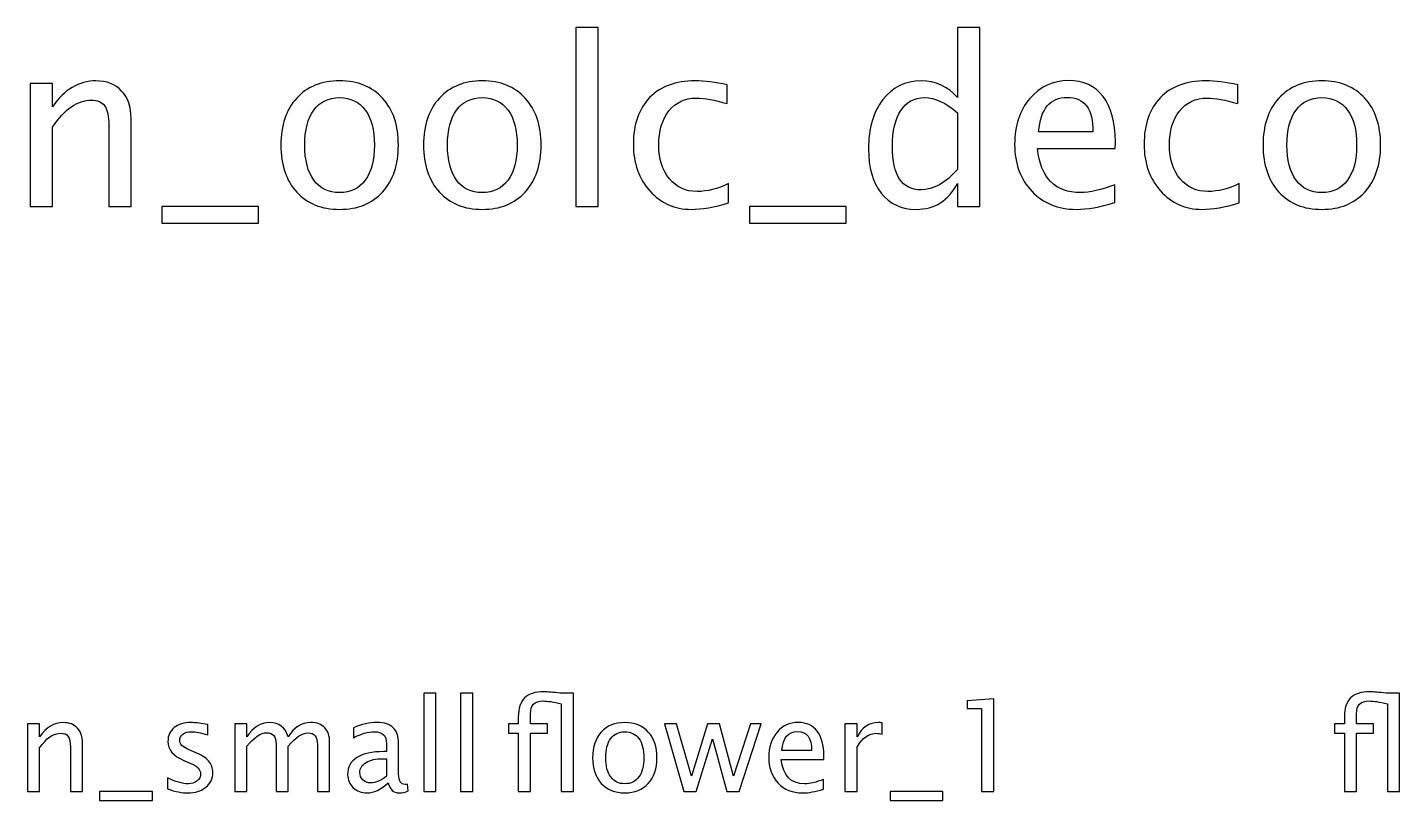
# Model space of a CAD drawing. Header units: centimetres. Extents: x -56 to 56, y -29 to 44.
# Drawn here: x -26.72 to 0.68, y 28.85 to 44.29 of the extents above; entities that cross this region are included whole.
import ezdxf

# ---------------------------------------------------------------- set-up
doc = ezdxf.new("R2010")
doc.units = ezdxf.units.CM
doc.header["$MEASUREMENT"] = 0
doc.layers.add('Layer 1', color=7, linetype='Continuous')

msp = doc.modelspace()

# ---------------------------------------------------------------- linework, layer by layer
at = {"layer": 'Layer 1'}
for points, knots in [([(-15.76786, 40.71513), (-15.76786, 40.71513), (-15.76786, 44.29233), (-15.76786, 44.29233), (-15.76786, 44.29233), (-15.76786, 44.29233), (-15.32245, 44.29233), (-15.32245, 44.29233), (-15.32245, 44.29233), (-15.32245, 44.29233), (-15.32245, 40.71513), (-15.32245, 40.71513), (-15.32245, 40.71513), (-15.32245, 40.71513), (-15.76786, 40.71513), (-15.76786, 40.71513)], [0, 0, 0, 0, 0.2, 0.2, 0.2, 0.2, 0.4, 0.4, 0.4, 0.4, 0.6, 0.6, 0.6, 0.6, 1, 1, 1, 1]), ([(-8.14872, 40.71513), (-8.14872, 40.71513), (-8.14872, 41.17678), (-8.14872, 41.17678), (-8.14872, 41.17678), (-8.33044, 40.8319), (-8.60418, 40.65945), (-8.96994, 40.65945), (-8.96994, 40.65945), (-9.26688, 40.65945), (-9.50041, 40.76694), (-9.67053, 40.98269), (-9.67053, 40.98269), (-9.84066, 41.19843), (-9.92572, 41.49305), (-9.92572, 41.86655), (-9.92572, 41.86655), (-9.92572, 42.27484), (-9.82906, 42.60348), (-9.63651, 42.85248), (-9.63651, 42.85248), (-9.44319, 43.1007), (-9.18955, 43.2252), (-8.87483, 43.2252), (-8.87483, 43.2252), (-8.5833, 43.2252), (-8.34049, 43.11385), (-8.14872, 42.89037), (-8.14872, 42.89037), (-8.14872, 42.89037), (-8.14872, 44.29233), (-8.14872, 44.29233), (-8.14872, 44.29233), (-8.14872, 44.29233), (-7.70331, 44.29233), (-7.70331, 44.29233), (-7.70331, 44.29233), (-7.70331, 44.29233), (-7.70331, 40.71513), (-7.70331, 40.71513), (-7.70331, 40.71513), (-7.70331, 40.71513), (-8.14872, 40.71513), (-8.14872, 40.71513)], [0, 0, 0, 0, 0.08333333, 0.08333333, 0.08333333, 0.08333333, 0.16666667, 0.16666667, 0.16666667, 0.16666667, 0.25, 0.25, 0.25, 0.25, 0.33333333, 0.33333333, 0.33333333, 0.33333333, 0.41666667, 0.41666667, 0.41666667, 0.41666667, 0.5, 0.5, 0.5, 0.5, 0.58333333, 0.58333333, 0.58333333, 0.58333333, 0.66666667, 0.66666667, 0.66666667, 0.66666667, 0.75, 0.75, 0.75, 0.75, 0.83333333, 0.83333333, 0.83333333, 0.83333333, 1, 1, 1, 1]), ([(-26.66805, 40.71513), (-26.66805, 40.71513), (-26.66805, 43.17417), (-26.66805, 43.17417), (-26.66805, 43.17417), (-26.66805, 43.17417), (-26.22264, 43.17417), (-26.22264, 43.17417), (-26.22264, 43.17417), (-26.22264, 43.17417), (-26.22264, 42.70942), (-26.22264, 42.70942), (-26.22264, 42.70942), (-25.98679, 43.05353), (-25.69758, 43.2252), (-25.35579, 43.2252), (-25.35579, 43.2252), (-25.14082, 43.2252), (-24.96992, 43.15793), (-24.84388, 43.0226), (-24.84388, 43.0226), (-24.71783, 42.88805), (-24.65442, 42.70633), (-24.65442, 42.47899), (-24.65442, 42.47899), (-24.65442, 42.47899), (-24.65442, 40.71513), (-24.65442, 40.71513), (-24.65442, 40.71513), (-24.65442, 40.71513), (-25.09983, 40.71513), (-25.09983, 40.71513), (-25.09983, 40.71513), (-25.09983, 40.71513), (-25.09983, 42.33361), (-25.09983, 42.33361), (-25.09983, 42.33361), (-25.09983, 42.5161), (-25.1269, 42.64601), (-25.18026, 42.72334), (-25.18026, 42.72334), (-25.23439, 42.80144), (-25.32331, 42.84011), (-25.44781, 42.84011), (-25.44781, 42.84011), (-25.72155, 42.84011), (-25.97983, 42.66148), (-26.22264, 42.30422), (-26.22264, 42.30422), (-26.22264, 42.30422), (-26.22264, 40.71513), (-26.22264, 40.71513), (-26.22264, 40.71513), (-26.22264, 40.71513), (-26.66805, 40.71513), (-26.66805, 40.71513)], [0, 0, 0, 0, 0.06666667, 0.06666667, 0.06666667, 0.06666667, 0.13333333, 0.13333333, 0.13333333, 0.13333333, 0.2, 0.2, 0.2, 0.2, 0.26666667, 0.26666667, 0.26666667, 0.26666667, 0.33333333, 0.33333333, 0.33333333, 0.33333333, 0.4, 0.4, 0.4, 0.4, 0.46666667, 0.46666667, 0.46666667, 0.46666667, 0.53333333, 0.53333333, 0.53333333, 0.53333333, 0.6, 0.6, 0.6, 0.6, 0.66666667, 0.66666667, 0.66666667, 0.66666667, 0.73333333, 0.73333333, 0.73333333, 0.73333333, 0.8, 0.8, 0.8, 0.8, 0.86666667, 0.86666667, 0.86666667, 0.86666667, 1, 1, 1, 1]), ([(-20.48953, 40.65945), (-20.85065, 40.65945), (-21.13676, 40.77467), (-21.34709, 41.00511), (-21.34709, 41.00511), (-21.5582, 41.23555), (-21.66337, 41.54873), (-21.66337, 41.94387), (-21.66337, 41.94387), (-21.66337, 42.33825), (-21.5582, 42.65065), (-21.34709, 42.88032), (-21.34709, 42.88032), (-21.13676, 43.10998), (-20.85065, 43.2252), (-20.48953, 43.2252), (-20.48953, 43.2252), (-20.1284, 43.2252), (-19.84229, 43.10998), (-19.63196, 42.88032), (-19.63196, 42.88032), (-19.42085, 42.65065), (-19.31568, 42.33825), (-19.31568, 41.94387), (-19.31568, 41.94387), (-19.31568, 41.54873), (-19.42085, 41.23555), (-19.63196, 41.00511), (-19.63196, 41.00511), (-19.84229, 40.77467), (-20.1284, 40.65945), (-20.48953, 40.65945)], [0, 0, 0, 0, 0.11111111, 0.11111111, 0.11111111, 0.11111111, 0.22222222, 0.22222222, 0.22222222, 0.22222222, 0.33333333, 0.33333333, 0.33333333, 0.33333333, 0.44444444, 0.44444444, 0.44444444, 0.44444444, 0.55555556, 0.55555556, 0.55555556, 0.55555556, 0.66666667, 0.66666667, 0.66666667, 0.66666667, 0.77777778, 0.77777778, 0.77777778, 0.77777778, 1, 1, 1, 1]), ([(-17.63921, 40.65945), (-18.00033, 40.65945), (-18.28644, 40.77467), (-18.49677, 41.00511), (-18.49677, 41.00511), (-18.70788, 41.23555), (-18.81305, 41.54873), (-18.81305, 41.94387), (-18.81305, 41.94387), (-18.81305, 42.33825), (-18.70788, 42.65065), (-18.49677, 42.88032), (-18.49677, 42.88032), (-18.28644, 43.10998), (-18.00033, 43.2252), (-17.63921, 43.2252), (-17.63921, 43.2252), (-17.27808, 43.2252), (-16.99197, 43.10998), (-16.78164, 42.88032), (-16.78164, 42.88032), (-16.57053, 42.65065), (-16.46536, 42.33825), (-16.46536, 41.94387), (-16.46536, 41.94387), (-16.46536, 41.54873), (-16.57053, 41.23555), (-16.78164, 41.00511), (-16.78164, 41.00511), (-16.99197, 40.77467), (-17.27808, 40.65945), (-17.63921, 40.65945)], [0, 0, 0, 0, 0.11111111, 0.11111111, 0.11111111, 0.11111111, 0.22222222, 0.22222222, 0.22222222, 0.22222222, 0.33333333, 0.33333333, 0.33333333, 0.33333333, 0.44444444, 0.44444444, 0.44444444, 0.44444444, 0.55555556, 0.55555556, 0.55555556, 0.55555556, 0.66666667, 0.66666667, 0.66666667, 0.66666667, 0.77777778, 0.77777778, 0.77777778, 0.77777778, 1, 1, 1, 1]), ([(-12.71958, 40.78937), (-13.00802, 40.70276), (-13.25701, 40.65945), (-13.46657, 40.65945), (-13.46657, 40.65945), (-13.79909, 40.65945), (-14.07437, 40.78241), (-14.29321, 41.02754), (-14.29321, 41.02754), (-14.51205, 41.27344), (-14.62186, 41.58353), (-14.62186, 41.95702), (-14.62186, 41.95702), (-14.62186, 42.35603), (-14.5136, 42.66767), (-14.29708, 42.89037), (-14.29708, 42.89037), (-14.08056, 43.11385), (-13.77821, 43.2252), (-13.39002, 43.2252), (-13.39002, 43.2252), (-13.19902, 43.2252), (-12.98405, 43.19891), (-12.74742, 43.14633), (-12.74742, 43.14633), (-12.74742, 43.14633), (-12.74742, 42.77051), (-12.74742, 42.77051), (-12.74742, 42.77051), (-12.99874, 42.84475), (-13.20366, 42.88187), (-13.36141, 42.88187), (-13.36141, 42.88187), (-13.5903, 42.88187), (-13.77357, 42.79603), (-13.91044, 42.62514), (-13.91044, 42.62514), (-14.04731, 42.45424), (-14.11613, 42.22612), (-14.11613, 41.94155), (-14.11613, 41.94155), (-14.11613, 41.66549), (-14.04499, 41.44279), (-13.90348, 41.27189), (-13.90348, 41.27189), (-13.76197, 41.10177), (-13.57715, 41.01671), (-13.34749, 41.01671), (-13.34749, 41.01671), (-13.14412, 41.01671), (-12.93533, 41.06929), (-12.71958, 41.17446), (-12.71958, 41.17446), (-12.71958, 41.17446), (-12.71958, 40.78937), (-12.71958, 40.78937)], [0, 0, 0, 0, 0.06666667, 0.06666667, 0.06666667, 0.06666667, 0.13333333, 0.13333333, 0.13333333, 0.13333333, 0.2, 0.2, 0.2, 0.2, 0.26666667, 0.26666667, 0.26666667, 0.26666667, 0.33333333, 0.33333333, 0.33333333, 0.33333333, 0.4, 0.4, 0.4, 0.4, 0.46666667, 0.46666667, 0.46666667, 0.46666667, 0.53333333, 0.53333333, 0.53333333, 0.53333333, 0.6, 0.6, 0.6, 0.6, 0.66666667, 0.66666667, 0.66666667, 0.66666667, 0.73333333, 0.73333333, 0.73333333, 0.73333333, 0.8, 0.8, 0.8, 0.8, 0.86666667, 0.86666667, 0.86666667, 0.86666667, 1, 1, 1, 1]), ([(-5.0061, 40.794), (-5.30536, 40.7043), (-5.56132, 40.65945), (-5.77474, 40.65945), (-5.77474, 40.65945), (-6.13896, 40.65945), (-6.43512, 40.78009), (-6.66324, 41.02058), (-6.66324, 41.02058), (-6.89136, 41.26107), (-7.00581, 41.5727), (-7.00581, 41.95625), (-7.00581, 41.95625), (-7.00581, 42.3282), (-6.90528, 42.63364), (-6.70345, 42.87259), (-6.70345, 42.87259), (-6.50163, 43.11076), (-6.24335, 43.22984), (-5.92863, 43.22984), (-5.92863, 43.22984), (-5.63091, 43.22984), (-5.40047, 43.1239), (-5.23808, 42.91202), (-5.23808, 42.91202), (-5.0757, 42.70014), (-4.9945, 42.40011), (-4.9945, 42.01115), (-4.9945, 42.01115), (-4.9945, 42.01115), (-4.99682, 41.87505), (-4.99682, 41.87505), (-4.99682, 41.87505), (-4.99682, 41.87505), (-6.55112, 41.87505), (-6.55112, 41.87505), (-6.55112, 41.87505), (-6.48616, 41.28736), (-6.19927, 40.99351), (-5.69123, 40.99351), (-5.69123, 40.99351), (-5.50487, 40.99351), (-5.27675, 41.04609), (-5.0061, 41.15126), (-5.0061, 41.15126), (-5.0061, 41.15126), (-5.0061, 40.794), (-5.0061, 40.794)], [0, 0, 0, 0, 0.07692308, 0.07692308, 0.07692308, 0.07692308, 0.15384615, 0.15384615, 0.15384615, 0.15384615, 0.23076923, 0.23076923, 0.23076923, 0.23076923, 0.30769231, 0.30769231, 0.30769231, 0.30769231, 0.38461538, 0.38461538, 0.38461538, 0.38461538, 0.46153846, 0.46153846, 0.46153846, 0.46153846, 0.53846154, 0.53846154, 0.53846154, 0.53846154, 0.61538462, 0.61538462, 0.61538462, 0.61538462, 0.69230769, 0.69230769, 0.69230769, 0.69230769, 0.76923077, 0.76923077, 0.76923077, 0.76923077, 0.84615385, 0.84615385, 0.84615385, 0.84615385, 1, 1, 1, 1]), ([(-2.51845, 40.78937), (-2.80689, 40.70276), (-3.05588, 40.65945), (-3.26544, 40.65945), (-3.26544, 40.65945), (-3.59796, 40.65945), (-3.87324, 40.78241), (-4.09208, 41.02754), (-4.09208, 41.02754), (-4.31092, 41.27344), (-4.42073, 41.58353), (-4.42073, 41.95702), (-4.42073, 41.95702), (-4.42073, 42.35603), (-4.31247, 42.66767), (-4.09595, 42.89037), (-4.09595, 42.89037), (-3.87943, 43.11385), (-3.57708, 43.2252), (-3.18889, 43.2252), (-3.18889, 43.2252), (-2.99789, 43.2252), (-2.78292, 43.19891), (-2.54629, 43.14633), (-2.54629, 43.14633), (-2.54629, 43.14633), (-2.54629, 42.77051), (-2.54629, 42.77051), (-2.54629, 42.77051), (-2.79761, 42.84475), (-3.00253, 42.88187), (-3.16028, 42.88187), (-3.16028, 42.88187), (-3.38917, 42.88187), (-3.57244, 42.79603), (-3.70931, 42.62514), (-3.70931, 42.62514), (-3.84618, 42.45424), (-3.915, 42.22612), (-3.915, 41.94155), (-3.915, 41.94155), (-3.915, 41.66549), (-3.84386, 41.44279), (-3.70235, 41.27189), (-3.70235, 41.27189), (-3.56084, 41.10177), (-3.37602, 41.01671), (-3.14636, 41.01671), (-3.14636, 41.01671), (-2.94299, 41.01671), (-2.7342, 41.06929), (-2.51845, 41.17446), (-2.51845, 41.17446), (-2.51845, 41.17446), (-2.51845, 40.78937), (-2.51845, 40.78937)], [0, 0, 0, 0, 0.06666667, 0.06666667, 0.06666667, 0.06666667, 0.13333333, 0.13333333, 0.13333333, 0.13333333, 0.2, 0.2, 0.2, 0.2, 0.26666667, 0.26666667, 0.26666667, 0.26666667, 0.33333333, 0.33333333, 0.33333333, 0.33333333, 0.4, 0.4, 0.4, 0.4, 0.46666667, 0.46666667, 0.46666667, 0.46666667, 0.53333333, 0.53333333, 0.53333333, 0.53333333, 0.6, 0.6, 0.6, 0.6, 0.66666667, 0.66666667, 0.66666667, 0.66666667, 0.73333333, 0.73333333, 0.73333333, 0.73333333, 0.8, 0.8, 0.8, 0.8, 0.86666667, 0.86666667, 0.86666667, 0.86666667, 1, 1, 1, 1]), ([(-0.8706, 40.65945), (-1.23172, 40.65945), (-1.51783, 40.77467), (-1.72816, 41.00511), (-1.72816, 41.00511), (-1.93927, 41.23555), (-2.04444, 41.54873), (-2.04444, 41.94387), (-2.04444, 41.94387), (-2.04444, 42.33825), (-1.93927, 42.65065), (-1.72816, 42.88032), (-1.72816, 42.88032), (-1.51783, 43.10998), (-1.23172, 43.2252), (-0.8706, 43.2252), (-0.8706, 43.2252), (-0.50947, 43.2252), (-0.22336, 43.10998), (-0.01303, 42.88032), (-0.01303, 42.88032), (0.19808, 42.65065), (0.30325, 42.33825), (0.30325, 41.94387), (0.30325, 41.94387), (0.30325, 41.54873), (0.19808, 41.23555), (-0.01303, 41.00511), (-0.01303, 41.00511), (-0.22336, 40.77467), (-0.50947, 40.65945), (-0.8706, 40.65945)], [0, 0, 0, 0, 0.11111111, 0.11111111, 0.11111111, 0.11111111, 0.22222222, 0.22222222, 0.22222222, 0.22222222, 0.33333333, 0.33333333, 0.33333333, 0.33333333, 0.44444444, 0.44444444, 0.44444444, 0.44444444, 0.55555556, 0.55555556, 0.55555556, 0.55555556, 0.66666667, 0.66666667, 0.66666667, 0.66666667, 0.77777778, 0.77777778, 0.77777778, 0.77777778, 1, 1, 1, 1]), ([(-20.4903, 40.99351), (-20.26991, 40.99351), (-20.09824, 41.07625), (-19.97607, 41.24251), (-19.97607, 41.24251), (-19.85466, 41.40799), (-19.79357, 41.64229), (-19.79357, 41.94387), (-19.79357, 41.94387), (-19.79357, 42.24468), (-19.85466, 42.47821), (-19.97607, 42.64369), (-19.97607, 42.64369), (-20.09824, 42.8084), (-20.26991, 42.89114), (-20.4903, 42.89114), (-20.4903, 42.89114), (-20.71146, 42.89114), (-20.88313, 42.8084), (-21.00376, 42.64369), (-21.00376, 42.64369), (-21.12516, 42.47821), (-21.18548, 42.24468), (-21.18548, 41.94387), (-21.18548, 41.94387), (-21.18548, 41.64229), (-21.12516, 41.40799), (-21.00376, 41.24251), (-21.00376, 41.24251), (-20.88313, 41.07625), (-20.71146, 40.99351), (-20.4903, 40.99351)], [0, 0, 0, 0, 0.11111111, 0.11111111, 0.11111111, 0.11111111, 0.22222222, 0.22222222, 0.22222222, 0.22222222, 0.33333333, 0.33333333, 0.33333333, 0.33333333, 0.44444444, 0.44444444, 0.44444444, 0.44444444, 0.55555556, 0.55555556, 0.55555556, 0.55555556, 0.66666667, 0.66666667, 0.66666667, 0.66666667, 0.77777778, 0.77777778, 0.77777778, 0.77777778, 1, 1, 1, 1]), ([(-17.63998, 40.99351), (-17.41959, 40.99351), (-17.24792, 41.07625), (-17.12575, 41.24251), (-17.12575, 41.24251), (-17.00434, 41.40799), (-16.94325, 41.64229), (-16.94325, 41.94387), (-16.94325, 41.94387), (-16.94325, 42.24468), (-17.00434, 42.47821), (-17.12575, 42.64369), (-17.12575, 42.64369), (-17.24792, 42.8084), (-17.41959, 42.89114), (-17.63998, 42.89114), (-17.63998, 42.89114), (-17.86114, 42.89114), (-18.03281, 42.8084), (-18.15344, 42.64369), (-18.15344, 42.64369), (-18.27484, 42.47821), (-18.33516, 42.24468), (-18.33516, 41.94387), (-18.33516, 41.94387), (-18.33516, 41.64229), (-18.27484, 41.40799), (-18.15344, 41.24251), (-18.15344, 41.24251), (-18.03281, 41.07625), (-17.86114, 40.99351), (-17.63998, 40.99351)], [0, 0, 0, 0, 0.11111111, 0.11111111, 0.11111111, 0.11111111, 0.22222222, 0.22222222, 0.22222222, 0.22222222, 0.33333333, 0.33333333, 0.33333333, 0.33333333, 0.44444444, 0.44444444, 0.44444444, 0.44444444, 0.55555556, 0.55555556, 0.55555556, 0.55555556, 0.66666667, 0.66666667, 0.66666667, 0.66666667, 0.77777778, 0.77777778, 0.77777778, 0.77777778, 1, 1, 1, 1]), ([(-8.14872, 42.5857), (-8.37993, 42.78907), (-8.59877, 42.89114), (-8.806, 42.89114), (-8.806, 42.89114), (-9.01015, 42.89114), (-9.1679, 42.80608), (-9.28003, 42.63519), (-9.28003, 42.63519), (-9.39215, 42.46507), (-9.44783, 42.2238), (-9.44783, 41.9114), (-9.44783, 41.9114), (-9.44783, 41.33685), (-9.2576, 41.04919), (-8.87637, 41.04919), (-8.87637, 41.04919), (-8.62892, 41.04919), (-8.38611, 41.18451), (-8.14872, 41.45439), (-8.14872, 41.45439), (-8.14872, 41.45439), (-8.14872, 42.5857), (-8.14872, 42.5857)], [0, 0, 0, 0, 0.14285714, 0.14285714, 0.14285714, 0.14285714, 0.28571429, 0.28571429, 0.28571429, 0.28571429, 0.42857143, 0.42857143, 0.42857143, 0.42857143, 0.57142857, 0.57142857, 0.57142857, 0.57142857, 0.71428571, 0.71428571, 0.71428571, 0.71428571, 1, 1, 1, 1]), ([(-6.52792, 42.20911), (-6.52792, 42.20911), (-5.44223, 42.20911), (-5.44223, 42.20911), (-5.44223, 42.20911), (-5.44223, 42.66689), (-5.61313, 42.89578), (-5.95414, 42.89578), (-5.95414, 42.89578), (-6.29748, 42.89578), (-6.48848, 42.66689), (-6.52792, 42.20911)], [0, 0, 0, 0, 0.25, 0.25, 0.25, 0.25, 0.5, 0.5, 0.5, 0.5, 1, 1, 1, 1]), ([(-0.87137, 40.99351), (-0.65098, 40.99351), (-0.47931, 41.07625), (-0.35714, 41.24251), (-0.35714, 41.24251), (-0.23573, 41.40799), (-0.17464, 41.64229), (-0.17464, 41.94387), (-0.17464, 41.94387), (-0.17464, 42.24468), (-0.23573, 42.47821), (-0.35714, 42.64369), (-0.35714, 42.64369), (-0.47931, 42.8084), (-0.65098, 42.89114), (-0.87137, 42.89114), (-0.87137, 42.89114), (-1.09253, 42.89114), (-1.2642, 42.8084), (-1.38483, 42.64369), (-1.38483, 42.64369), (-1.50623, 42.47821), (-1.56655, 42.24468), (-1.56655, 41.94387), (-1.56655, 41.94387), (-1.56655, 41.64229), (-1.50623, 41.40799), (-1.38483, 41.24251), (-1.38483, 41.24251), (-1.2642, 41.07625), (-1.09253, 40.99351), (-0.87137, 40.99351)], [0, 0, 0, 0, 0.11111111, 0.11111111, 0.11111111, 0.11111111, 0.22222222, 0.22222222, 0.22222222, 0.22222222, 0.33333333, 0.33333333, 0.33333333, 0.33333333, 0.44444444, 0.44444444, 0.44444444, 0.44444444, 0.55555556, 0.55555556, 0.55555556, 0.55555556, 0.66666667, 0.66666667, 0.66666667, 0.66666667, 0.77777778, 0.77777778, 0.77777778, 0.77777778, 1, 1, 1, 1]), ([(-24.03889, 40.38107), (-24.03889, 40.38107), (-24.03889, 40.71513), (-24.03889, 40.71513), (-24.03889, 40.71513), (-24.03889, 40.71513), (-22.10878, 40.71513), (-22.10878, 40.71513), (-22.10878, 40.71513), (-22.10878, 40.71513), (-22.10878, 40.38107), (-22.10878, 40.38107), (-22.10878, 40.38107), (-22.10878, 40.38107), (-24.03889, 40.38107), (-24.03889, 40.38107)], [0, 0, 0, 0, 0.2, 0.2, 0.2, 0.2, 0.4, 0.4, 0.4, 0.4, 0.6, 0.6, 0.6, 0.6, 1, 1, 1, 1]), ([(-12.30124, 40.38107), (-12.30124, 40.38107), (-12.30124, 40.71513), (-12.30124, 40.71513), (-12.30124, 40.71513), (-12.30124, 40.71513), (-10.37113, 40.71513), (-10.37113, 40.71513), (-10.37113, 40.71513), (-10.37113, 40.71513), (-10.37113, 40.38107), (-10.37113, 40.38107), (-10.37113, 40.38107), (-10.37113, 40.38107), (-12.30124, 40.38107), (-12.30124, 40.38107)], [0, 0, 0, 0, 0.2, 0.2, 0.2, 0.2, 0.4, 0.4, 0.4, 0.4, 0.6, 0.6, 0.6, 0.6, 1, 1, 1, 1]), ([(-18.80931, 29.03607), (-18.80931, 29.03607), (-18.80931, 30.99441), (-18.80931, 30.99441), (-18.80931, 30.99441), (-18.80931, 30.99441), (-18.56547, 30.99441), (-18.56547, 30.99441), (-18.56547, 30.99441), (-18.56547, 30.99441), (-18.56547, 29.03607), (-18.56547, 29.03607), (-18.56547, 29.03607), (-18.56547, 29.03607), (-18.80931, 29.03607), (-18.80931, 29.03607)], [0, 0, 0, 0, 0.2, 0.2, 0.2, 0.2, 0.4, 0.4, 0.4, 0.4, 0.6, 0.6, 0.6, 0.6, 1, 1, 1, 1]), ([(-18.07525, 29.03607), (-18.07525, 29.03607), (-18.07525, 30.99441), (-18.07525, 30.99441), (-18.07525, 30.99441), (-18.07525, 30.99441), (-17.83141, 30.99441), (-17.83141, 30.99441), (-17.83141, 30.99441), (-17.83141, 30.99441), (-17.83141, 29.03607), (-17.83141, 29.03607), (-17.83141, 29.03607), (-17.83141, 29.03607), (-18.07525, 29.03607), (-18.07525, 29.03607)], [0, 0, 0, 0, 0.2, 0.2, 0.2, 0.2, 0.4, 0.4, 0.4, 0.4, 0.6, 0.6, 0.6, 0.6, 1, 1, 1, 1]), ([(-16.92019, 29.03607), (-16.92019, 29.03607), (-16.92019, 30.19939), (-16.92019, 30.19939), (-16.92019, 30.19939), (-16.92019, 30.19939), (-17.11873, 30.19939), (-17.11873, 30.19939), (-17.11873, 30.19939), (-17.11873, 30.19939), (-17.11873, 30.38227), (-17.11873, 30.38227), (-17.11873, 30.38227), (-17.11873, 30.38227), (-16.92019, 30.38227), (-16.92019, 30.38227), (-16.92019, 30.38227), (-16.92019, 30.38227), (-16.92019, 30.51985), (-16.92019, 30.51985), (-16.92019, 30.51985), (-16.92019, 30.69384), (-16.8787, 30.82127), (-16.79615, 30.90255), (-16.79615, 30.90255), (-16.7136, 30.98425), (-16.58449, 31.02489), (-16.40923, 31.02489), (-16.40923, 31.02489), (-16.33345, 31.02489), (-16.22508, 31.01473), (-16.08453, 30.99441), (-16.08453, 30.99441), (-16.08453, 30.99441), (-15.81783, 30.99441), (-15.81783, 30.99441), (-15.81783, 30.99441), (-15.81783, 30.99441), (-15.81783, 29.03607), (-15.81783, 29.03607), (-15.81783, 29.03607), (-15.81783, 29.03607), (-16.06167, 29.03607), (-16.06167, 29.03607), (-16.06167, 29.03607), (-16.06167, 29.03607), (-16.06167, 30.78613), (-16.06167, 30.78613), (-16.06167, 30.78613), (-16.21957, 30.82338), (-16.34022, 30.84201), (-16.4232, 30.84201), (-16.4232, 30.84201), (-16.51379, 30.84201), (-16.57856, 30.82169), (-16.61793, 30.78105), (-16.61793, 30.78105), (-16.65688, 30.74041), (-16.67635, 30.67268), (-16.67635, 30.57743), (-16.67635, 30.57743), (-16.67635, 30.57743), (-16.67635, 30.38227), (-16.67635, 30.38227), (-16.67635, 30.38227), (-16.67635, 30.38227), (-16.33853, 30.38227), (-16.33853, 30.38227), (-16.33853, 30.38227), (-16.33853, 30.38227), (-16.33853, 30.19939), (-16.33853, 30.19939), (-16.33853, 30.19939), (-16.33853, 30.19939), (-16.67635, 30.19939), (-16.67635, 30.19939), (-16.67635, 30.19939), (-16.67635, 30.19939), (-16.67635, 29.03607), (-16.67635, 29.03607), (-16.67635, 29.03607), (-16.67635, 29.03607), (-16.92019, 29.03607), (-16.92019, 29.03607)], [0, 0, 0, 0, 0.04545455, 0.04545455, 0.04545455, 0.04545455, 0.09090909, 0.09090909, 0.09090909, 0.09090909, 0.13636364, 0.13636364, 0.13636364, 0.13636364, 0.18181818, 0.18181818, 0.18181818, 0.18181818, 0.22727273, 0.22727273, 0.22727273, 0.22727273, 0.27272727, 0.27272727, 0.27272727, 0.27272727, 0.31818182, 0.31818182, 0.31818182, 0.31818182, 0.36363636, 0.36363636, 0.36363636, 0.36363636, 0.40909091, 0.40909091, 0.40909091, 0.40909091, 0.45454545, 0.45454545, 0.45454545, 0.45454545, 0.5, 0.5, 0.5, 0.5, 0.54545455, 0.54545455, 0.54545455, 0.54545455, 0.59090909, 0.59090909, 0.59090909, 0.59090909, 0.63636364, 0.63636364, 0.63636364, 0.63636364, 0.68181818, 0.68181818, 0.68181818, 0.68181818, 0.72727273, 0.72727273, 0.72727273, 0.72727273, 0.77272727, 0.77272727, 0.77272727, 0.77272727, 0.81818182, 0.81818182, 0.81818182, 0.81818182, 0.86363636, 0.86363636, 0.86363636, 0.86363636, 0.90909091, 0.90909091, 0.90909091, 0.90909091, 1, 1, 1, 1]), ([(-0.42019, 29.03607), (-0.42019, 29.03607), (-0.42019, 30.19939), (-0.42019, 30.19939), (-0.42019, 30.19939), (-0.42019, 30.19939), (-0.61873, 30.19939), (-0.61873, 30.19939), (-0.61873, 30.19939), (-0.61873, 30.19939), (-0.61873, 30.38227), (-0.61873, 30.38227), (-0.61873, 30.38227), (-0.61873, 30.38227), (-0.42019, 30.38227), (-0.42019, 30.38227), (-0.42019, 30.38227), (-0.42019, 30.38227), (-0.42019, 30.51985), (-0.42019, 30.51985), (-0.42019, 30.51985), (-0.42019, 30.69384), (-0.3787, 30.82127), (-0.29615, 30.90255), (-0.29615, 30.90255), (-0.2136, 30.98425), (-0.08449, 31.02489), (0.09077, 31.02489), (0.09077, 31.02489), (0.16655, 31.02489), (0.27492, 31.01473), (0.41547, 30.99441), (0.41547, 30.99441), (0.41547, 30.99441), (0.68217, 30.99441), (0.68217, 30.99441), (0.68217, 30.99441), (0.68217, 30.99441), (0.68217, 29.03607), (0.68217, 29.03607), (0.68217, 29.03607), (0.68217, 29.03607), (0.43833, 29.03607), (0.43833, 29.03607), (0.43833, 29.03607), (0.43833, 29.03607), (0.43833, 30.78613), (0.43833, 30.78613), (0.43833, 30.78613), (0.28043, 30.82338), (0.15978, 30.84201), (0.0768, 30.84201), (0.0768, 30.84201), (-0.01379, 30.84201), (-0.07856, 30.82169), (-0.11793, 30.78105), (-0.11793, 30.78105), (-0.15688, 30.74041), (-0.17635, 30.67268), (-0.17635, 30.57743), (-0.17635, 30.57743), (-0.17635, 30.57743), (-0.17635, 30.38227), (-0.17635, 30.38227), (-0.17635, 30.38227), (-0.17635, 30.38227), (0.16147, 30.38227), (0.16147, 30.38227), (0.16147, 30.38227), (0.16147, 30.38227), (0.16147, 30.19939), (0.16147, 30.19939), (0.16147, 30.19939), (0.16147, 30.19939), (-0.17635, 30.19939), (-0.17635, 30.19939), (-0.17635, 30.19939), (-0.17635, 30.19939), (-0.17635, 29.03607), (-0.17635, 29.03607), (-0.17635, 29.03607), (-0.17635, 29.03607), (-0.42019, 29.03607), (-0.42019, 29.03607)], [0, 0, 0, 0, 0.04545455, 0.04545455, 0.04545455, 0.04545455, 0.09090909, 0.09090909, 0.09090909, 0.09090909, 0.13636364, 0.13636364, 0.13636364, 0.13636364, 0.18181818, 0.18181818, 0.18181818, 0.18181818, 0.22727273, 0.22727273, 0.22727273, 0.22727273, 0.27272727, 0.27272727, 0.27272727, 0.27272727, 0.31818182, 0.31818182, 0.31818182, 0.31818182, 0.36363636, 0.36363636, 0.36363636, 0.36363636, 0.40909091, 0.40909091, 0.40909091, 0.40909091, 0.45454545, 0.45454545, 0.45454545, 0.45454545, 0.5, 0.5, 0.5, 0.5, 0.54545455, 0.54545455, 0.54545455, 0.54545455, 0.59090909, 0.59090909, 0.59090909, 0.59090909, 0.63636364, 0.63636364, 0.63636364, 0.63636364, 0.68181818, 0.68181818, 0.68181818, 0.68181818, 0.72727273, 0.72727273, 0.72727273, 0.72727273, 0.77272727, 0.77272727, 0.77272727, 0.77272727, 0.81818182, 0.81818182, 0.81818182, 0.81818182, 0.86363636, 0.86363636, 0.86363636, 0.86363636, 0.90909091, 0.90909091, 0.90909091, 0.90909091, 1, 1, 1, 1]), ([(-7.66528, 29.03607), (-7.66528, 29.03607), (-7.66528, 30.68961), (-7.66528, 30.68961), (-7.66528, 30.68961), (-7.66528, 30.68961), (-7.95738, 30.68961), (-7.95738, 30.68961), (-7.95738, 30.68961), (-7.95738, 30.68961), (-7.95738, 30.84201), (-7.95738, 30.84201), (-7.95738, 30.84201), (-7.95738, 30.84201), (-7.42144, 30.88773), (-7.42144, 30.88773), (-7.42144, 30.88773), (-7.42144, 30.88773), (-7.42144, 29.03607), (-7.42144, 29.03607), (-7.42144, 29.03607), (-7.42144, 29.03607), (-7.66528, 29.03607), (-7.66528, 29.03607)], [0, 0, 0, 0, 0.14285714, 0.14285714, 0.14285714, 0.14285714, 0.28571429, 0.28571429, 0.28571429, 0.28571429, 0.42857143, 0.42857143, 0.42857143, 0.42857143, 0.57142857, 0.57142857, 0.57142857, 0.57142857, 0.71428571, 0.71428571, 0.71428571, 0.71428571, 1, 1, 1, 1]), ([(-26.72479, 29.03607), (-26.72479, 29.03607), (-26.72479, 30.38227), (-26.72479, 30.38227), (-26.72479, 30.38227), (-26.72479, 30.38227), (-26.48095, 30.38227), (-26.48095, 30.38227), (-26.48095, 30.38227), (-26.48095, 30.38227), (-26.48095, 30.12785), (-26.48095, 30.12785), (-26.48095, 30.12785), (-26.35183, 30.31623), (-26.19351, 30.41021), (-26.00639, 30.41021), (-26.00639, 30.41021), (-25.88871, 30.41021), (-25.79515, 30.37338), (-25.72615, 30.2993), (-25.72615, 30.2993), (-25.65714, 30.22564), (-25.62243, 30.12615), (-25.62243, 30.00169), (-25.62243, 30.00169), (-25.62243, 30.00169), (-25.62243, 29.03607), (-25.62243, 29.03607), (-25.62243, 29.03607), (-25.62243, 29.03607), (-25.86627, 29.03607), (-25.86627, 29.03607), (-25.86627, 29.03607), (-25.86627, 29.03607), (-25.86627, 29.92211), (-25.86627, 29.92211), (-25.86627, 29.92211), (-25.86627, 30.02201), (-25.88109, 30.09313), (-25.9103, 30.13547), (-25.9103, 30.13547), (-25.93993, 30.17822), (-25.98861, 30.19939), (-26.05677, 30.19939), (-26.05677, 30.19939), (-26.20663, 30.19939), (-26.34802, 30.1016), (-26.48095, 29.90602), (-26.48095, 29.90602), (-26.48095, 29.90602), (-26.48095, 29.03607), (-26.48095, 29.03607), (-26.48095, 29.03607), (-26.48095, 29.03607), (-26.72479, 29.03607), (-26.72479, 29.03607)], [0, 0, 0, 0, 0.06666667, 0.06666667, 0.06666667, 0.06666667, 0.13333333, 0.13333333, 0.13333333, 0.13333333, 0.2, 0.2, 0.2, 0.2, 0.26666667, 0.26666667, 0.26666667, 0.26666667, 0.33333333, 0.33333333, 0.33333333, 0.33333333, 0.4, 0.4, 0.4, 0.4, 0.46666667, 0.46666667, 0.46666667, 0.46666667, 0.53333333, 0.53333333, 0.53333333, 0.53333333, 0.6, 0.6, 0.6, 0.6, 0.66666667, 0.66666667, 0.66666667, 0.66666667, 0.73333333, 0.73333333, 0.73333333, 0.73333333, 0.8, 0.8, 0.8, 0.8, 0.86666667, 0.86666667, 0.86666667, 0.86666667, 1, 1, 1, 1]), ([(-23.92656, 29.08433), (-23.92656, 29.08433), (-23.92656, 29.30785), (-23.92656, 29.30785), (-23.92656, 29.30785), (-23.76696, 29.22826), (-23.62853, 29.18847), (-23.51042, 29.18847), (-23.51042, 29.18847), (-23.44015, 29.18847), (-23.38173, 29.20752), (-23.33559, 29.24562), (-23.33559, 29.24562), (-23.28944, 29.2833), (-23.26616, 29.33071), (-23.26616, 29.38786), (-23.26616, 29.38786), (-23.26616, 29.47126), (-23.33093, 29.54026), (-23.46047, 29.59487), (-23.46047, 29.59487), (-23.46047, 29.59487), (-23.60313, 29.65541), (-23.60313, 29.65541), (-23.60313, 29.65541), (-23.81353, 29.74261), (-23.91894, 29.86877), (-23.91894, 30.0326), (-23.91894, 30.0326), (-23.91894, 30.14986), (-23.87745, 30.24215), (-23.79448, 30.30946), (-23.79448, 30.30946), (-23.71151, 30.37677), (-23.59763, 30.41021), (-23.45327, 30.41021), (-23.45327, 30.41021), (-23.37834, 30.41021), (-23.28521, 30.40005), (-23.17472, 30.37931), (-23.17472, 30.37931), (-23.17472, 30.37931), (-23.12392, 30.36957), (-23.12392, 30.36957), (-23.12392, 30.36957), (-23.12392, 30.36957), (-23.12392, 30.16637), (-23.12392, 30.16637), (-23.12392, 30.16637), (-23.25981, 30.20701), (-23.36818, 30.22733), (-23.44904, 30.22733), (-23.44904, 30.22733), (-23.52016, 30.22733), (-23.57646, 30.21167), (-23.61922, 30.18076), (-23.61922, 30.18076), (-23.66155, 30.14986), (-23.68272, 30.10837), (-23.68272, 30.0563), (-23.68272, 30.0563), (-23.68272, 29.98307), (-23.62345, 29.92084), (-23.5045, 29.87046), (-23.5045, 29.87046), (-23.5045, 29.87046), (-23.38723, 29.82093), (-23.38723, 29.82093), (-23.38723, 29.82093), (-23.25431, 29.76505), (-23.16033, 29.70578), (-23.10529, 29.64355), (-23.10529, 29.64355), (-23.04984, 29.58132), (-23.02232, 29.50343), (-23.02232, 29.4103), (-23.02232, 29.4103), (-23.02232, 29.29219), (-23.06889, 29.19524), (-23.16244, 29.11947), (-23.16244, 29.11947), (-23.25558, 29.04369), (-23.37496, 29.00559), (-23.52016, 29.00559), (-23.52016, 29.00559), (-23.63192, 29.00559), (-23.76696, 29.03184), (-23.92656, 29.08433)], [0, 0, 0, 0, 0.04347826, 0.04347826, 0.04347826, 0.04347826, 0.08695652, 0.08695652, 0.08695652, 0.08695652, 0.13043478, 0.13043478, 0.13043478, 0.13043478, 0.17391304, 0.17391304, 0.17391304, 0.17391304, 0.2173913, 0.2173913, 0.2173913, 0.2173913, 0.26086957, 0.26086957, 0.26086957, 0.26086957, 0.30434783, 0.30434783, 0.30434783, 0.30434783, 0.34782609, 0.34782609, 0.34782609, 0.34782609, 0.39130435, 0.39130435, 0.39130435, 0.39130435, 0.43478261, 0.43478261, 0.43478261, 0.43478261, 0.47826087, 0.47826087, 0.47826087, 0.47826087, 0.52173913, 0.52173913, 0.52173913, 0.52173913, 0.56521739, 0.56521739, 0.56521739, 0.56521739, 0.60869565, 0.60869565, 0.60869565, 0.60869565, 0.65217391, 0.65217391, 0.65217391, 0.65217391, 0.69565217, 0.69565217, 0.69565217, 0.69565217, 0.73913043, 0.73913043, 0.73913043, 0.73913043, 0.7826087, 0.7826087, 0.7826087, 0.7826087, 0.82608696, 0.82608696, 0.82608696, 0.82608696, 0.86956522, 0.86956522, 0.86956522, 0.86956522, 0.91304348, 0.91304348, 0.91304348, 0.91304348, 1, 1, 1, 1]), ([(-22.58332, 29.03607), (-22.58332, 29.03607), (-22.58332, 30.38227), (-22.58332, 30.38227), (-22.58332, 30.38227), (-22.58332, 30.38227), (-22.33948, 30.38227), (-22.33948, 30.38227), (-22.33948, 30.38227), (-22.33948, 30.38227), (-22.33948, 30.12785), (-22.33948, 30.12785), (-22.33948, 30.12785), (-22.22052, 30.31623), (-22.06812, 30.41021), (-21.88143, 30.41021), (-21.88143, 30.41021), (-21.70152, 30.41021), (-21.57917, 30.31623), (-21.51398, 30.12785), (-21.51398, 30.12785), (-21.39841, 30.31792), (-21.2477, 30.41275), (-21.06271, 30.41275), (-21.06271, 30.41275), (-20.9446, 30.41275), (-20.85273, 30.37804), (-20.78712, 30.30819), (-20.78712, 30.30819), (-20.7215, 30.23834), (-20.68848, 30.14055), (-20.68848, 30.01482), (-20.68848, 30.01482), (-20.68848, 30.01482), (-20.68848, 29.03607), (-20.68848, 29.03607), (-20.68848, 29.03607), (-20.68848, 29.03607), (-20.93232, 29.03607), (-20.93232, 29.03607), (-20.93232, 29.03607), (-20.93232, 29.03607), (-20.93232, 29.9746), (-20.93232, 29.9746), (-20.93232, 29.9746), (-20.93232, 30.12785), (-20.99328, 30.20447), (-21.1152, 30.20447), (-21.1152, 30.20447), (-21.24178, 30.20447), (-21.3747, 30.11515), (-21.51398, 29.93608), (-21.51398, 29.93608), (-21.51398, 29.93608), (-21.51398, 29.03607), (-21.51398, 29.03607), (-21.51398, 29.03607), (-21.51398, 29.03607), (-21.75782, 29.03607), (-21.75782, 29.03607), (-21.75782, 29.03607), (-21.75782, 29.03607), (-21.75782, 29.97545), (-21.75782, 29.97545), (-21.75782, 29.97545), (-21.75782, 30.12996), (-21.81963, 30.20701), (-21.94366, 30.20701), (-21.94366, 30.20701), (-22.06685, 30.20701), (-22.19893, 30.11726), (-22.33948, 29.93735), (-22.33948, 29.93735), (-22.33948, 29.93735), (-22.33948, 29.03607), (-22.33948, 29.03607), (-22.33948, 29.03607), (-22.33948, 29.03607), (-22.58332, 29.03607), (-22.58332, 29.03607)], [0, 0, 0, 0, 0.04761905, 0.04761905, 0.04761905, 0.04761905, 0.0952381, 0.0952381, 0.0952381, 0.0952381, 0.14285714, 0.14285714, 0.14285714, 0.14285714, 0.19047619, 0.19047619, 0.19047619, 0.19047619, 0.23809524, 0.23809524, 0.23809524, 0.23809524, 0.28571429, 0.28571429, 0.28571429, 0.28571429, 0.33333333, 0.33333333, 0.33333333, 0.33333333, 0.38095238, 0.38095238, 0.38095238, 0.38095238, 0.42857143, 0.42857143, 0.42857143, 0.42857143, 0.47619048, 0.47619048, 0.47619048, 0.47619048, 0.52380952, 0.52380952, 0.52380952, 0.52380952, 0.57142857, 0.57142857, 0.57142857, 0.57142857, 0.61904762, 0.61904762, 0.61904762, 0.61904762, 0.66666667, 0.66666667, 0.66666667, 0.66666667, 0.71428571, 0.71428571, 0.71428571, 0.71428571, 0.76190476, 0.76190476, 0.76190476, 0.76190476, 0.80952381, 0.80952381, 0.80952381, 0.80952381, 0.85714286, 0.85714286, 0.85714286, 0.85714286, 0.9047619, 0.9047619, 0.9047619, 0.9047619, 1, 1, 1, 1]), ([(-19.51797, 29.20752), (-19.66444, 29.0729), (-19.80541, 29.00559), (-19.94088, 29.00559), (-19.94088, 29.00559), (-20.05221, 29.00559), (-20.14492, 29.0403), (-20.21816, 29.11015), (-20.21816, 29.11015), (-20.29182, 29.18), (-20.32865, 29.26806), (-20.32865, 29.37431), (-20.32865, 29.37431), (-20.32865, 29.52121), (-20.26684, 29.63424), (-20.14323, 29.71298), (-20.14323, 29.71298), (-20.01962, 29.79172), (-19.84224, 29.83109), (-19.6111, 29.83109), (-19.6111, 29.83109), (-19.6111, 29.83109), (-19.55395, 29.83109), (-19.55395, 29.83109), (-19.55395, 29.83109), (-19.55395, 29.83109), (-19.55395, 29.99323), (-19.55395, 29.99323), (-19.55395, 29.99323), (-19.55395, 30.14944), (-19.63523, 30.22733), (-19.79821, 30.22733), (-19.79821, 30.22733), (-19.92437, 30.22733), (-20.06237, 30.18754), (-20.21181, 30.10795), (-20.21181, 30.10795), (-20.21181, 30.10795), (-20.21181, 30.30861), (-20.21181, 30.30861), (-20.21181, 30.30861), (-20.04756, 30.37634), (-19.89262, 30.41021), (-19.74741, 30.41021), (-19.74741, 30.41021), (-19.59798, 30.41021), (-19.48749, 30.37634), (-19.41679, 30.30819), (-19.41679, 30.30819), (-19.34567, 30.24003), (-19.31011, 30.13504), (-19.31011, 29.99323), (-19.31011, 29.99323), (-19.31011, 29.99323), (-19.31011, 29.3849), (-19.31011, 29.3849), (-19.31011, 29.3849), (-19.31011, 29.24562), (-19.26735, 29.17577), (-19.18142, 29.17577), (-19.18142, 29.17577), (-19.17083, 29.17577), (-19.15517, 29.17746), (-19.13443, 29.18085), (-19.13443, 29.18085), (-19.13443, 29.18085), (-19.11707, 29.04538), (-19.11707, 29.04538), (-19.11707, 29.04538), (-19.17253, 29.01871), (-19.23349, 29.00559), (-19.30037, 29.00559), (-19.30037, 29.00559), (-19.41425, 29.00559), (-19.48664, 29.0729), (-19.51797, 29.20752)], [0, 0, 0, 0, 0.05, 0.05, 0.05, 0.05, 0.1, 0.1, 0.1, 0.1, 0.15, 0.15, 0.15, 0.15, 0.2, 0.2, 0.2, 0.2, 0.25, 0.25, 0.25, 0.25, 0.3, 0.3, 0.3, 0.3, 0.35, 0.35, 0.35, 0.35, 0.4, 0.4, 0.4, 0.4, 0.45, 0.45, 0.45, 0.45, 0.5, 0.5, 0.5, 0.5, 0.55, 0.55, 0.55, 0.55, 0.6, 0.6, 0.6, 0.6, 0.65, 0.65, 0.65, 0.65, 0.7, 0.7, 0.7, 0.7, 0.75, 0.75, 0.75, 0.75, 0.8, 0.8, 0.8, 0.8, 0.85, 0.85, 0.85, 0.85, 0.9, 0.9, 0.9, 0.9, 1, 1, 1, 1]), ([(-14.79294, 29.00559), (-14.99064, 29.00559), (-15.14727, 29.06867), (-15.26242, 29.19482), (-15.26242, 29.19482), (-15.37799, 29.32097), (-15.43556, 29.49242), (-15.43556, 29.70875), (-15.43556, 29.70875), (-15.43556, 29.92465), (-15.37799, 30.09567), (-15.26242, 30.2214), (-15.26242, 30.2214), (-15.14727, 30.34713), (-14.99064, 30.41021), (-14.79294, 30.41021), (-14.79294, 30.41021), (-14.59524, 30.41021), (-14.43861, 30.34713), (-14.32346, 30.2214), (-14.32346, 30.2214), (-14.20789, 30.09567), (-14.15032, 29.92465), (-14.15032, 29.70875), (-14.15032, 29.70875), (-14.15032, 29.49242), (-14.20789, 29.32097), (-14.32346, 29.19482), (-14.32346, 29.19482), (-14.43861, 29.06867), (-14.59524, 29.00559), (-14.79294, 29.00559)], [0, 0, 0, 0, 0.11111111, 0.11111111, 0.11111111, 0.11111111, 0.22222222, 0.22222222, 0.22222222, 0.22222222, 0.33333333, 0.33333333, 0.33333333, 0.33333333, 0.44444444, 0.44444444, 0.44444444, 0.44444444, 0.55555556, 0.55555556, 0.55555556, 0.55555556, 0.66666667, 0.66666667, 0.66666667, 0.66666667, 0.77777778, 0.77777778, 0.77777778, 0.77777778, 1, 1, 1, 1]), ([(-14.79336, 29.18847), (-14.67271, 29.18847), (-14.57873, 29.23377), (-14.51185, 29.32478), (-14.51185, 29.32478), (-14.44538, 29.41538), (-14.41194, 29.54365), (-14.41194, 29.70875), (-14.41194, 29.70875), (-14.41194, 29.87342), (-14.44538, 30.00127), (-14.51185, 30.09186), (-14.51185, 30.09186), (-14.57873, 30.18203), (-14.67271, 30.22733), (-14.79336, 30.22733), (-14.79336, 30.22733), (-14.91444, 30.22733), (-15.00842, 30.18203), (-15.07446, 30.09186), (-15.07446, 30.09186), (-15.14092, 30.00127), (-15.17394, 29.87342), (-15.17394, 29.70875), (-15.17394, 29.70875), (-15.17394, 29.54365), (-15.14092, 29.41538), (-15.07446, 29.32478), (-15.07446, 29.32478), (-15.00842, 29.23377), (-14.91444, 29.18847), (-14.79336, 29.18847)], [0, 0, 0, 0, 0.11111111, 0.11111111, 0.11111111, 0.11111111, 0.22222222, 0.22222222, 0.22222222, 0.22222222, 0.33333333, 0.33333333, 0.33333333, 0.33333333, 0.44444444, 0.44444444, 0.44444444, 0.44444444, 0.55555556, 0.55555556, 0.55555556, 0.55555556, 0.66666667, 0.66666667, 0.66666667, 0.66666667, 0.77777778, 0.77777778, 0.77777778, 0.77777778, 1, 1, 1, 1]), ([(-13.61099, 29.03607), (-13.61099, 29.03607), (-13.99707, 30.38227), (-13.99707, 30.38227), (-13.99707, 30.38227), (-13.99707, 30.38227), (-13.75916, 30.38227), (-13.75916, 30.38227), (-13.75916, 30.38227), (-13.75916, 30.38227), (-13.46325, 29.33706), (-13.46325, 29.33706), (-13.46325, 29.33706), (-13.46325, 29.33706), (-13.14405, 30.38227), (-13.14405, 30.38227), (-13.14405, 30.38227), (-13.14405, 30.38227), (-12.90021, 30.38227), (-12.90021, 30.38227), (-12.90021, 30.38227), (-12.90021, 30.38227), (-12.61954, 29.33875), (-12.61954, 29.33875), (-12.61954, 29.33875), (-12.61954, 29.33875), (-12.28003, 30.38227), (-12.28003, 30.38227), (-12.28003, 30.38227), (-12.28003, 30.38227), (-12.07175, 30.38227), (-12.07175, 30.38227), (-12.07175, 30.38227), (-12.07175, 30.38227), (-12.51117, 29.03607), (-12.51117, 29.03607), (-12.51117, 29.03607), (-12.51117, 29.03607), (-12.75501, 29.03607), (-12.75501, 29.03607), (-12.75501, 29.03607), (-12.75501, 29.03607), (-13.04372, 30.08594), (-13.04372, 30.08594), (-13.04372, 30.08594), (-13.04372, 30.08594), (-13.36715, 29.03607), (-13.36715, 29.03607), (-13.36715, 29.03607), (-13.36715, 29.03607), (-13.61099, 29.03607), (-13.61099, 29.03607)], [0, 0, 0, 0, 0.07142857, 0.07142857, 0.07142857, 0.07142857, 0.14285714, 0.14285714, 0.14285714, 0.14285714, 0.21428571, 0.21428571, 0.21428571, 0.21428571, 0.28571429, 0.28571429, 0.28571429, 0.28571429, 0.35714286, 0.35714286, 0.35714286, 0.35714286, 0.42857143, 0.42857143, 0.42857143, 0.42857143, 0.5, 0.5, 0.5, 0.5, 0.57142857, 0.57142857, 0.57142857, 0.57142857, 0.64285714, 0.64285714, 0.64285714, 0.64285714, 0.71428571, 0.71428571, 0.71428571, 0.71428571, 0.78571429, 0.78571429, 0.78571429, 0.78571429, 0.85714286, 0.85714286, 0.85714286, 0.85714286, 1, 1, 1, 1]), ([(-10.82334, 29.07925), (-10.98717, 29.03014), (-11.12729, 29.00559), (-11.24413, 29.00559), (-11.24413, 29.00559), (-11.44352, 29.00559), (-11.60566, 29.07163), (-11.73054, 29.20329), (-11.73054, 29.20329), (-11.85543, 29.33494), (-11.91808, 29.50555), (-11.91808, 29.71552), (-11.91808, 29.71552), (-11.91808, 29.91914), (-11.86305, 30.08636), (-11.75256, 30.21717), (-11.75256, 30.21717), (-11.64207, 30.34756), (-11.50067, 30.41275), (-11.32838, 30.41275), (-11.32838, 30.41275), (-11.16539, 30.41275), (-11.03924, 30.35475), (-10.95034, 30.23876), (-10.95034, 30.23876), (-10.86144, 30.12277), (-10.81699, 29.95851), (-10.81699, 29.74558), (-10.81699, 29.74558), (-10.81699, 29.74558), (-10.81826, 29.67107), (-10.81826, 29.67107), (-10.81826, 29.67107), (-10.81826, 29.67107), (-11.66916, 29.67107), (-11.66916, 29.67107), (-11.66916, 29.67107), (-11.6336, 29.34934), (-11.47654, 29.18847), (-11.19841, 29.18847), (-11.19841, 29.18847), (-11.09639, 29.18847), (-10.97151, 29.21726), (-10.82334, 29.27483), (-10.82334, 29.27483), (-10.82334, 29.27483), (-10.82334, 29.07925), (-10.82334, 29.07925)], [0, 0, 0, 0, 0.07692308, 0.07692308, 0.07692308, 0.07692308, 0.15384615, 0.15384615, 0.15384615, 0.15384615, 0.23076923, 0.23076923, 0.23076923, 0.23076923, 0.30769231, 0.30769231, 0.30769231, 0.30769231, 0.38461538, 0.38461538, 0.38461538, 0.38461538, 0.46153846, 0.46153846, 0.46153846, 0.46153846, 0.53846154, 0.53846154, 0.53846154, 0.53846154, 0.61538462, 0.61538462, 0.61538462, 0.61538462, 0.69230769, 0.69230769, 0.69230769, 0.69230769, 0.76923077, 0.76923077, 0.76923077, 0.76923077, 0.84615385, 0.84615385, 0.84615385, 0.84615385, 1, 1, 1, 1]), ([(-11.65646, 29.85395), (-11.65646, 29.85395), (-11.0621, 29.85395), (-11.0621, 29.85395), (-11.0621, 29.85395), (-11.0621, 30.10456), (-11.15566, 30.22987), (-11.34235, 30.22987), (-11.34235, 30.22987), (-11.53031, 30.22987), (-11.63487, 30.10456), (-11.65646, 29.85395)], [0, 0, 0, 0, 0.25, 0.25, 0.25, 0.25, 0.5, 0.5, 0.5, 0.5, 1, 1, 1, 1]), ([(-10.3962, 29.03607), (-10.3962, 29.03607), (-10.3962, 30.38227), (-10.3962, 30.38227), (-10.3962, 30.38227), (-10.3962, 30.38227), (-10.15236, 30.38227), (-10.15236, 30.38227), (-10.15236, 30.38227), (-10.15236, 30.38227), (-10.15236, 30.12785), (-10.15236, 30.12785), (-10.15236, 30.12785), (-10.05542, 30.31623), (-9.91487, 30.41021), (-9.7303, 30.41021), (-9.7303, 30.41021), (-9.70532, 30.41021), (-9.67907, 30.40809), (-9.65198, 30.40386), (-9.65198, 30.40386), (-9.65198, 30.40386), (-9.65198, 30.17568), (-9.65198, 30.17568), (-9.65198, 30.17568), (-9.69431, 30.18965), (-9.73157, 30.19685), (-9.76374, 30.19685), (-9.76374, 30.19685), (-9.91868, 30.19685), (-10.04822, 30.10541), (-10.15236, 29.92211), (-10.15236, 29.92211), (-10.15236, 29.92211), (-10.15236, 29.03607), (-10.15236, 29.03607), (-10.15236, 29.03607), (-10.15236, 29.03607), (-10.3962, 29.03607), (-10.3962, 29.03607)], [0, 0, 0, 0, 0.09090909, 0.09090909, 0.09090909, 0.09090909, 0.18181818, 0.18181818, 0.18181818, 0.18181818, 0.27272727, 0.27272727, 0.27272727, 0.27272727, 0.36363636, 0.36363636, 0.36363636, 0.36363636, 0.45454545, 0.45454545, 0.45454545, 0.45454545, 0.54545455, 0.54545455, 0.54545455, 0.54545455, 0.63636364, 0.63636364, 0.63636364, 0.63636364, 0.72727273, 0.72727273, 0.72727273, 0.72727273, 0.81818182, 0.81818182, 0.81818182, 0.81818182, 1, 1, 1, 1]), ([(-19.55395, 29.34045), (-19.55395, 29.34045), (-19.55395, 29.68631), (-19.55395, 29.68631), (-19.55395, 29.68631), (-19.55395, 29.68631), (-19.63227, 29.68885), (-19.63227, 29.68885), (-19.63227, 29.68885), (-19.76773, 29.68885), (-19.87695, 29.66387), (-19.96035, 29.61392), (-19.96035, 29.61392), (-20.04332, 29.56354), (-20.08481, 29.49708), (-20.08481, 29.41411), (-20.08481, 29.41411), (-20.08481, 29.35611), (-20.06407, 29.307), (-20.023, 29.26679), (-20.023, 29.26679), (-19.98152, 29.22657), (-19.93114, 29.20625), (-19.87145, 29.20625), (-19.87145, 29.20625), (-19.76985, 29.20625), (-19.66402, 29.25112), (-19.55395, 29.34045)], [0, 0, 0, 0, 0.125, 0.125, 0.125, 0.125, 0.25, 0.25, 0.25, 0.25, 0.375, 0.375, 0.375, 0.375, 0.5, 0.5, 0.5, 0.5, 0.625, 0.625, 0.625, 0.625, 0.75, 0.75, 0.75, 0.75, 1, 1, 1, 1]), ([(-25.28546, 28.85319), (-25.28546, 28.85319), (-25.28546, 29.03607), (-25.28546, 29.03607), (-25.28546, 29.03607), (-25.28546, 29.03607), (-24.22882, 29.03607), (-24.22882, 29.03607), (-24.22882, 29.03607), (-24.22882, 29.03607), (-24.22882, 28.85319), (-24.22882, 28.85319), (-24.22882, 28.85319), (-24.22882, 28.85319), (-25.28546, 28.85319), (-25.28546, 28.85319)], [0, 0, 0, 0, 0.2, 0.2, 0.2, 0.2, 0.4, 0.4, 0.4, 0.4, 0.6, 0.6, 0.6, 0.6, 1, 1, 1, 1]), ([(-9.49408, 28.85319), (-9.49408, 28.85319), (-9.49408, 29.03607), (-9.49408, 29.03607), (-9.49408, 29.03607), (-9.49408, 29.03607), (-8.43744, 29.03607), (-8.43744, 29.03607), (-8.43744, 29.03607), (-8.43744, 29.03607), (-8.43744, 28.85319), (-8.43744, 28.85319), (-8.43744, 28.85319), (-8.43744, 28.85319), (-9.49408, 28.85319), (-9.49408, 28.85319)], [0, 0, 0, 0, 0.2, 0.2, 0.2, 0.2, 0.4, 0.4, 0.4, 0.4, 0.6, 0.6, 0.6, 0.6, 1, 1, 1, 1])]:
    msp.add_open_spline(points, degree=3, knots=knots, dxfattribs=at)

doc.saveas('drawing.dxf')
